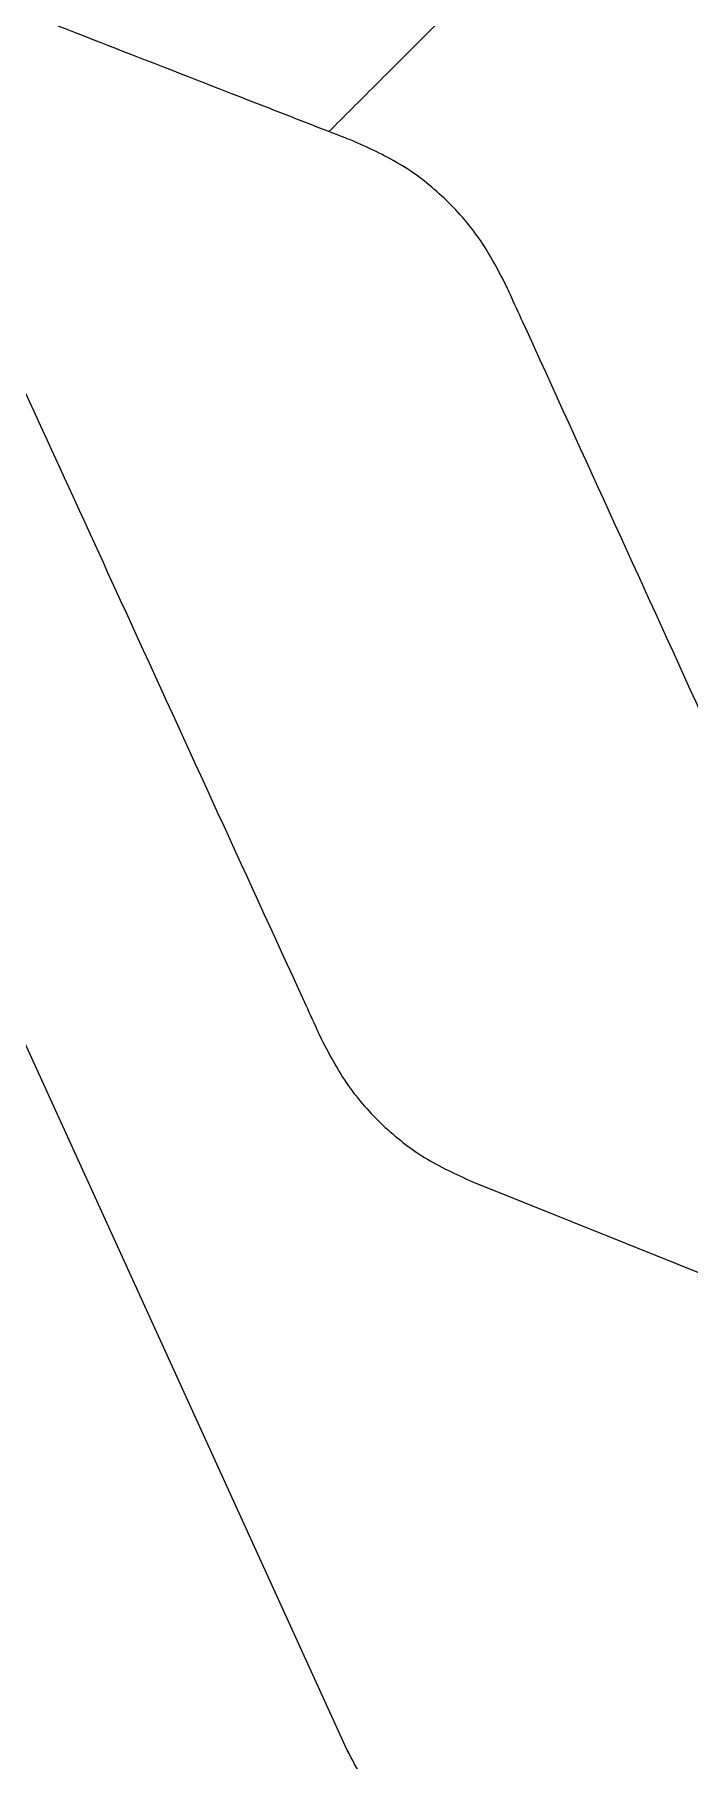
# Model space of a CAD drawing. Extents: x 1076 to 1148, y 508 to 635.
# Drawn here: x 1109.45 to 1111.73, y 550.96 to 556.98 of the extents above; entities that cross this region are included whole.
import ezdxf

# ---------------------------------------------------------------- set-up
doc = ezdxf.new("R2010")
doc.units = 0
doc.header["$MEASUREMENT"] = 0
doc.layers.add('1', color=4, linetype='Continuous')

# ---------------------------------------------------------------- blocks, each defined once
blk = doc.blocks.new('2026 TX')
at = {"layer": '1', "color": 3}
for p, q in [((34.7774, 31.2072), (33.4272, 34.1695)), ((35.212, 33.1884), (37.7913, 32.1516))]:
    blk.add_line(p, q, dxfattribs=at)
for points, knots in [([(34.8041, 36.811), (34.8041, 36.811), (34.8041, 36.811), (34.8041, 36.811), (34.8041, 36.811), (34.8041, 36.811), (34.8039, 36.8111), (34.8033, 36.8113), (34.8008, 36.8123), (34.7912, 36.816), (34.7542, 36.8304), (34.6201, 36.8827), (34.1928, 37.0493), (33.3937, 37.3609), (32.6658, 37.6446), (32.2312, 37.8141), (32.1942, 37.8285), (32.1846, 37.8322), (32.1821, 37.8332), (32.1815, 37.8334), (32.1813, 37.8335), (32.1813, 37.8335), (32.1813, 37.8335), (32.1813, 37.8335), (32.1813, 37.8335), (32.1813, 37.8335)], [0, 0, 0, 0, 0, 0.000001, 0.000003, 0.000011, 0.000046, 0.000182, 0.000725, 0.002869, 0.01123, 0.042969, 0.15625, 0.5, 0.957031, 0.98877, 0.997131, 0.999275, 0.999818, 0.999954, 0.999989, 0.999997, 0.999999, 1, 1, 1, 1, 1]), ([(35.6681, 37.7995), (35.6471, 37.7785), (35.6053, 37.7368), (35.519, 37.6505), (35.4174, 37.5491), (35.3004, 37.4321), (35.17, 37.3018), (35.0276, 37.1595), (34.8755, 37.0076), (34.7678, 36.9), (34.7139, 36.8462)], [0, 0, 0, 0, 0.1266765, 0.252404, 0.3774343, 0.5020001, 0.6263232, 0.7506196, 0.8751053, 1, 1, 1, 1]), ([(35.329, 36.3145), (35.3001, 36.3695), (35.2426, 36.479), (35.1184, 36.6177), (34.9731, 36.734), (34.8606, 36.7852), (34.8041, 36.811)], [0, 0, 0, 0, 0.251064, 0.500115, 0.749107, 1, 1, 1, 1]), ([(33.2867, 36.7446), (33.2867, 36.7446), (33.2867, 36.7446), (33.2867, 36.7446), (33.2867, 36.7446), (33.2867, 36.7445), (33.2868, 36.7444), (33.2871, 36.7436), (33.2885, 36.7407), (33.2936, 36.7295), (33.3134, 36.6864), (33.385, 36.5299), (33.6133, 36.0311), (34.0402, 35.0985), (34.429, 34.249), (34.6612, 33.7417), (34.6809, 33.6986), (34.686, 33.6874), (34.6874, 33.6845), (34.6877, 33.6838), (34.6878, 33.6836), (34.6878, 33.6835), (34.6878, 33.6835), (34.6878, 33.6835), (34.6878, 33.6835), (34.6878, 33.6835)], [0, 0, 0, 0, 0, 0.000001, 0.000003, 0.000011, 0.000046, 0.000182, 0.000725, 0.002869, 0.01123, 0.042969, 0.15625, 0.5, 0.957031, 0.98877, 0.997131, 0.999275, 0.999818, 0.999954, 0.999989, 0.999997, 0.999999, 1, 1, 1, 1, 1]), ([(36.7367, 33.226), (36.7367, 33.226), (36.7367, 33.226), (36.7367, 33.226), (36.7367, 33.226), (36.7367, 33.226), (36.7366, 33.2262), (36.7363, 33.2269), (36.735, 33.2298), (36.7298, 33.2412), (36.7099, 33.2847), (36.638, 33.4426), (36.4086, 33.9458), (35.9797, 34.8869), (35.589, 35.7439), (35.3558, 36.2558), (35.3359, 36.2992), (35.3307, 36.3106), (35.3294, 36.3135), (35.3291, 36.3143), (35.329, 36.3144), (35.329, 36.3145), (35.329, 36.3145), (35.329, 36.3145), (35.329, 36.3145), (35.329, 36.3145)], [0, 0, 0, 0, 0, 0.000001, 0.000003, 0.000011, 0.000046, 0.000182, 0.000725, 0.002869, 0.01123, 0.042969, 0.15625, 0.5, 0.957031, 0.98877, 0.997131, 0.999275, 0.999818, 0.999954, 0.999989, 0.999997, 0.999999, 1, 1, 1, 1, 1]), ([(34.6878, 33.6835), (34.7167, 33.6287), (34.7743, 33.5195), (34.8983, 33.3812), (35.0434, 33.2653), (35.1557, 33.2141), (35.212, 33.1884)], [0, 0, 0, 0, 0.25107, 0.500127, 0.749119, 1, 1, 1, 1]), ([(35.0881, 30.9133), (35.0547, 30.9285), (34.9881, 30.9589), (34.9021, 31.0277), (34.8285, 31.1098), (34.7945, 31.1747), (34.7774, 31.2072)], [0, 0, 0, 0, 0.250893, 0.499881, 0.748929, 1, 1, 1, 1])]:
    blk.add_open_spline(points, degree=3, knots=knots, dxfattribs=at)

msp = doc.modelspace()

# ---------------------------------------------------------------- block references
at = {"layer": '1'}
msp.add_blockref('2026 TX', (1075.7625, 519.7937), dxfattribs=at)

doc.saveas('drawing.dxf')
